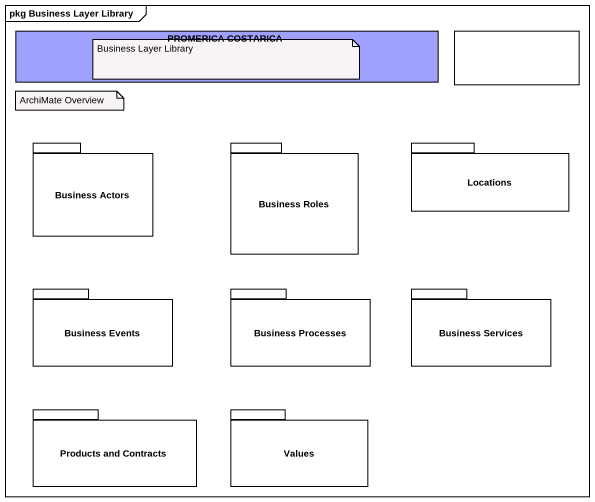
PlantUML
@startuml
mainframe pkg Business Layer Library
rectangle "PROMERICA COSTARICA" as PROMERICA_COSTARICA #A0A0FF
rectangle " " as rectangle1
package "Business Actors" as Business_Actors {
}
package "Business Roles" as Business_Roles {
}
package Locations {
}
package "Business Events" as Business_Events {
}
package "Business Processes" as Business_Processes {
}
package "Business Services" as Business_Services {
}
package "Products and Contracts" as Products_and_Contracts {
}
package Values {
}
note as N1
  Business Layer Library
end note
note as N2
  ArchiMate Overview
end note
@enduml
